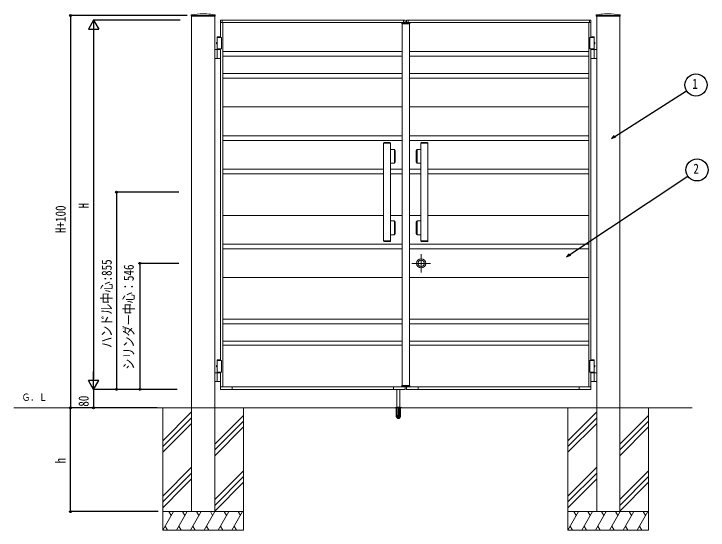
# Model space of a CAD drawing. Units: millimetres, scale not verified. Extents: x -4205 to 4205, y -2970 to 2970.
# Drawn here: x -1703 to 1306, y -758 to 1479 of the extents above; entities that cross this region are included whole.
import ezdxf
from ezdxf.enums import TextEntityAlignment as Align

# ---------------------------------------------------------------- set-up
doc = ezdxf.new("R2010")
doc.units = ezdxf.units.MM
doc.header["$LTSCALE"] = 10
doc.layers.add('0-2_USER1', color=3, linetype='Continuous')
doc.layers.add('0-5_YKK_D', color=6, linetype='Continuous')
doc.layers.add('0-4_YKK_A1', color=4, linetype='Continuous', lineweight=18)
doc.styles.add('ＭＳ ゴシック', font='')
doc.styles.get('ＭＳ ゴシック').set_extended_font_data('MS Gothic')

msp = doc.modelspace()

# ---------------------------------------------------------------- linework, layer by layer
at = {"layer": '0-4_YKK_A1'}
for p, q in [((-935.13, 1469.33), (-934.87, 1474.3)), ((-934.13, 1469.33), (-935.13, 1469.33)), ((-831.83, 1469.33), (-934.13, 1469.33)), ((-832.98, 1472.33), (-932.98, 1472.33)), ((-932.98, 1472.33), (-932.98, 1469.33)), ((-932.98, 1469.33), (-932.98, -227.67)), ((-807.98, 1452.33), (-7.98, 1452.33)), ((-807.98, 1452.33), (-807.98, 1377.32)), ((-800.98, 1452.33), (-800.98, 1441.33)), ((-14.98, 1452.33), (-14.98, 1441.33)), ((-7.98, 1452.33), (-7.98, 1440.93)), ((798.02, 1452.33), (-1.98, 1452.33)), ((-1.98, 1452.33), (-1.98, 1439.93)), ((5.02, 1452.33), (5.02, 1441.33)), ((791.02, 1452.33), (791.02, 1441.33)), ((798.02, 1452.33), (798.02, 1377.32)), ((821.87, 1469.33), (924.17, 1469.33)), ((823.02, 1472.33), (923.02, 1472.33)), ((823.02, 1469.33), (823.02, 1472.33)), ((823.02, -227.67), (823.02, 1469.33)), ((923.02, 1472.33), (923.02, 1469.33)), ((923.02, 1469.33), (923.02, -227.67)), ((924.17, 1469.33), (925.17, 1469.33)), ((925.17, 1469.33), (924.91, 1474.3)), ((-807.98, 1441.33), (-7.98, 1441.33)), ((-797.98, 1441.33), (-797.98, -136.67)), ((-22.28, 1435.93), (-22.17, 1438.96)), ((-22.28, 1435.93), (12.32, 1435.93)), ((-21.17, 1439.93), (11.22, 1439.93)), ((-20.98, 1437.93), (-20.98, -133.27)), ((-20.98, 1437.93), (11.02, 1437.93)), ((-17.98, 1441.33), (-17.98, 1439.93)), ((-14.68, 1439.93), (-14.68, 1440.93)), ((-14.68, 1440.93), (-6.32, 1440.93)), ((-7.75, 1439.93), (-7.75, 1439.96)), ((-5.32, 1439.93), (-5.32, 1439.96)), ((798.02, 1441.33), (-1.98, 1441.33)), ((8.02, 1441.33), (8.02, 1439.93)), ((11.02, 1437.93), (11.02, -133.27)), ((12.32, 1435.93), (12.21, 1438.96)), ((788.02, 1441.33), (788.02, -136.67)), ((-822.48, 1378.32), (-821.33, 1380.32)), ((-822.48, 1378.32), (-822.48, 1377.32)), ((-807.98, 1378.32), (-822.48, 1378.32)), ((-822.48, 1327.33), (-822.48, 1377.32)), ((-802.98, 1377.32), (-822.48, 1377.32)), ((-822.48, 1354.33), (-822.48, 1350.33)), ((-822.48, 1354.33), (-822.48, 1350.33)), ((-807.98, 1380.32), (-821.33, 1380.32)), ((-802.98, 1377.32), (-802.98, 1327.33)), ((793.02, 1377.32), (812.52, 1377.32)), ((793.02, 1377.32), (793.02, 1327.33)), ((798.02, 1380.32), (811.37, 1380.32)), ((798.02, 1378.32), (812.52, 1378.32)), ((812.52, 1378.32), (811.37, 1380.32)), ((812.52, 1378.32), (812.52, 1377.32)), ((812.52, 1327.33), (812.52, 1377.32)), ((812.52, 1354.33), (812.52, 1350.33)), ((812.52, 1354.33), (812.52, 1350.33)), ((-832.98, 1324.33), (-807.98, 1324.33)), ((-822.48, 1327.33), (-822.48, 1324.33)), ((-807.98, 1327.33), (-822.48, 1327.33)), ((-822.48, 1327.33), (-802.98, 1327.33)), ((-822.48, 1324.33), (-807.98, 1324.33)), ((-807.98, 1327.33), (-807.98, 697.33)), ((812.52, 1327.33), (793.02, 1327.33)), ((798.02, 1327.33), (812.52, 1327.33)), ((798.02, 1327.33), (798.02, 697.33)), ((823.02, 1324.33), (798.02, 1324.33)), ((812.52, 1324.33), (798.02, 1324.33)), ((812.52, 1327.33), (812.52, 1324.33)), ((-822.48, 1287.33), (-822.48, 1323.33)), ((-20.98, 1316.33), (-797.98, 1316.33)), ((-20.98, 1296.33), (-797.98, 1296.33)), ((11.02, 1316.33), (788.02, 1316.33)), ((11.02, 1296.33), (788.02, 1296.33)), ((812.52, 1287.33), (812.52, 1323.33)), ((-819.79, 1286.33), (-832.98, 1286.33)), ((-807.98, 1286.33), (-819.79, 1286.33)), ((798.02, 1286.33), (809.83, 1286.33)), ((809.83, 1286.33), (823.02, 1286.33)), ((-20.98, 1221.33), (-797.98, 1221.33)), ((11.02, 1221.33), (788.02, 1221.33)), ((-20.98, 1201.33), (-797.98, 1201.33)), ((11.02, 1201.33), (788.02, 1201.33)), ((-20.98, 1076.33), (-797.98, 1076.33)), ((11.02, 1076.33), (788.02, 1076.33)), ((-20.98, 951.33), (-797.98, 951.33)), ((11.02, 951.33), (788.02, 951.33)), ((-20.98, 931.33), (-797.98, 931.33)), ((-100.82, 918.83), (-100.82, 495.83)), ((-100.82, 918.83), (-70.82, 918.83)), ((-100.52, 918.83), (-100.52, 920.2)), ((-72.1, 920.64), (-99.54, 920.64)), ((-95.57, 922.33), (-76.07, 922.33)), ((-71.12, 920.2), (-71.12, 918.83)), ((-70.82, 918.83), (-70.82, 495.83)), ((11.02, 931.33), (788.02, 931.33)), ((60.86, 918.83), (60.86, 495.83)), ((90.86, 918.83), (60.86, 918.83)), ((61.16, 920.2), (61.16, 918.83)), ((62.14, 920.64), (89.58, 920.64)), ((85.61, 922.33), (66.11, 922.33)), ((90.56, 918.83), (90.56, 920.2)), ((90.86, 918.83), (90.86, 495.83)), ((-70.82, 892.33), (-55.37, 892.33)), ((-54.02, 889.83), (-54.02, 834.83)), ((-52.87, 834.83), (-52.87, 889.83)), ((-50.82, 887.33), (-50.82, 837.33)), ((40.86, 887.33), (40.86, 837.33)), ((42.91, 834.83), (42.91, 889.83)), ((44.06, 889.83), (44.06, 834.83)), ((60.86, 892.33), (45.41, 892.33)), ((-55.37, 832.33), (-70.82, 832.33)), ((45.41, 832.33), (60.86, 832.33)), ((-100.82, 806.33), (-797.98, 806.33)), ((-100.82, 786.33), (-797.98, 786.33)), ((-20.98, 806.33), (-70.82, 806.33)), ((-20.98, 786.33), (-70.82, 786.33)), ((11.02, 806.33), (60.86, 806.33)), ((11.02, 786.33), (60.86, 786.33)), ((90.86, 806.33), (788.02, 806.33)), ((90.86, 786.33), (788.02, 786.33)), ((-807.98, 697.33), (-807.98, -22.68)), ((798.02, 697.33), (798.02, -22.68)), ((-100.82, 606.33), (-797.98, 606.33)), ((-20.98, 606.33), (-70.82, 606.33)), ((11.02, 606.33), (60.86, 606.33)), ((90.86, 606.33), (788.02, 606.33)), ((-55.37, 582.33), (-70.82, 582.33)), ((-54.02, 524.83), (-54.02, 579.83)), ((-52.87, 579.83), (-52.87, 524.83)), ((-50.82, 527.33), (-50.82, 577.33)), ((40.86, 527.33), (40.86, 577.33)), ((42.91, 579.83), (42.91, 524.83)), ((44.06, 524.83), (44.06, 579.83)), ((45.41, 582.33), (60.86, 582.33)), ((-70.82, 522.33), (-55.37, 522.33)), ((60.86, 522.33), (45.41, 522.33)), ((-100.82, 495.83), (-70.82, 495.83)), ((-100.52, 495.83), (-100.52, 494.46)), ((-72.1, 494.02), (-99.54, 494.02)), ((-95.57, 492.33), (-76.07, 492.33)), ((-71.12, 494.46), (-71.12, 495.83)), ((90.86, 495.83), (60.86, 495.83)), ((61.16, 494.46), (61.16, 495.83)), ((62.14, 494.02), (89.58, 494.02)), ((85.61, 492.33), (66.11, 492.33)), ((90.56, 495.83), (90.56, 494.46)), ((-20.98, 481.33), (-797.98, 481.33)), ((-20.98, 461.33), (-797.98, 461.33)), ((11.02, 481.33), (788.02, 481.33)), ((11.02, 461.33), (788.02, 461.33)), ((62.02, 358.33), (62.02, 437.76)), ((102.02, 398.33), (22.02, 398.33)), ((-20.98, 336.33), (-797.98, 336.33)), ((11.02, 336.33), (788.02, 336.33)), ((-20.98, 156.33), (-797.98, 156.33)), ((11.02, 156.33), (788.02, 156.33)), ((-20.98, 136.33), (-797.98, 136.33)), ((11.02, 136.33), (788.02, 136.33)), ((-20.98, 61.33), (-797.98, 61.33)), ((11.02, 61.33), (788.02, 61.33)), ((-20.98, 43.33), (-797.98, 43.33)), ((11.02, 43.33), (788.02, 43.33)), ((-822.48, -21.68), (-821.33, -19.68)), ((-822.48, -21.68), (-822.48, -22.68)), ((-807.98, -21.68), (-822.48, -21.68)), ((-822.48, -72.67), (-822.48, -22.68)), ((-802.98, -22.68), (-822.48, -22.68)), ((-807.98, -19.68), (-821.33, -19.68)), ((-802.98, -22.68), (-802.98, -72.67)), ((793.02, -22.68), (812.52, -22.68)), ((793.02, -22.68), (793.02, -72.67)), ((798.02, -19.68), (811.37, -19.68)), ((798.02, -21.68), (812.52, -21.68)), ((812.52, -21.68), (811.37, -19.68)), ((812.52, -21.68), (812.52, -22.68)), ((812.52, -72.67), (812.52, -22.68)), ((-822.48, -45.67), (-822.48, -49.67)), ((-822.48, -45.67), (-822.48, -49.67)), ((812.52, -45.67), (812.52, -49.67)), ((812.52, -45.67), (812.52, -49.67)), ((-832.98, -75.67), (-807.98, -75.67)), ((-822.48, -72.67), (-822.48, -75.67)), ((-802.98, -72.67), (-822.48, -72.67)), ((-822.48, -72.67), (-802.98, -72.67)), ((-822.48, -75.67), (-807.98, -75.67)), ((-822.48, -112.67), (-822.48, -76.67)), ((-807.98, -72.67), (-807.98, -147.67)), ((812.52, -72.67), (793.02, -72.67)), ((798.02, -72.67), (812.52, -72.67)), ((798.02, -72.67), (798.02, -147.67)), ((823.02, -75.67), (798.02, -75.67)), ((812.52, -75.67), (798.02, -75.67)), ((812.52, -72.67), (812.52, -75.67)), ((812.52, -112.67), (812.52, -76.67)), ((-819.79, -113.67), (-832.98, -113.67)), ((-807.98, -113.67), (-819.79, -113.67)), ((798.02, -113.67), (809.83, -113.67)), ((809.83, -113.67), (823.02, -113.67)), ((-7.98, -136.67), (-807.98, -136.67)), ((-7.98, -147.67), (-807.98, -147.67)), ((-757.48, -147.67), (-757.48, -136.67)), ((-58.48, -147.67), (-58.48, -136.67)), ((-42.98, -261.7), (-42.98, -147.81)), ((-29.98, -147.81), (-29.98, -261.7)), ((-22.28, -131.27), (12.32, -131.27)), ((-22.28, -131.27), (-22.17, -134.31)), ((-21.17, -135.27), (11.22, -135.27)), ((-20.98, -133.27), (11.02, -133.27)), ((-17.98, -135.27), (-17.98, -136.67)), ((-14.68, -135.27), (-14.68, -136.27)), ((-14.68, -136.27), (-6.32, -136.27)), ((-7.98, -136.27), (-7.98, -147.67)), ((-7.75, -135.27), (-7.75, -135.31)), ((-5.32, -135.27), (-5.32, -135.31)), ((-1.98, -135.27), (-1.98, -147.67)), ((-1.98, -136.67), (798.02, -136.67)), ((-1.98, -147.67), (798.02, -147.67)), ((8.02, -135.27), (8.02, -136.67)), ((12.32, -131.27), (12.21, -134.31)), ((48.52, -147.67), (48.52, -136.67)), ((747.52, -147.67), (747.52, -136.67)), ((1237.16, -227.67), (-1703.34, -227.67)), ((-1057.97, -227.67), (-1057.97, -757.66)), ((-832.98, -227.67), (-832.98, -677.66)), ((-707.97, -227.67), (-707.97, -757.66)), ((-49.48, -226.83), (-49.48, -227.67)), ((-23.48, -227.67), (-49.48, -227.67)), ((-45.48, -224.67), (-48.82, -225.89)), ((-48.48, -226.13), (-24.48, -226.13)), ((-45.98, -226.67), (-26.98, -226.67)), ((-45.73, -226.67), (-45.73, -227.67)), ((-45.73, -227.67), (-45.73, -264.7)), ((-45.48, -224.67), (-27.48, -224.67)), ((-45.17, -226.67), (-45.17, -227.67)), ((-45.17, -227.67), (-45.17, -265.67)), ((-44.31, -224.67), (-43.81, -225.17)), ((-43.81, -225.17), (-29.15, -225.17)), ((-43.48, -262.73), (-43.81, -225.17)), ((-37.48, -226.67), (-37.48, -227.67)), ((-37.48, -227.67), (-37.48, -265.67)), ((-36.48, -274.67), (-36.48, -222.75)), ((-36.48, -274.82), (-36.48, -222.9)), ((-35.48, -226.67), (-35.48, -227.67)), ((-35.48, -227.67), (-35.48, -265.67)), ((-29.48, -262.73), (-29.15, -225.17)), ((-28.65, -224.67), (-29.15, -225.17)), ((-27.79, -226.67), (-27.79, -227.67)), ((-27.79, -227.67), (-27.79, -265.67)), ((-27.48, -224.67), (-24.14, -225.89)), ((-27.23, -226.67), (-27.23, -227.67)), ((-27.23, -227.67), (-27.23, -264.7)), ((-23.48, -226.83), (-23.48, -227.67)), ((698.04, -227.67), (698.04, -757.66)), ((923.02, -227.67), (923.02, -677.66)), ((1048.04, -227.67), (1048.04, -757.66)), ((-932.96, -245.45), (-1057.97, -370.45)), ((-932.96, -270.45), (-1057.97, -395.45)), ((-707.97, -260.45), (-832.97, -385.45)), ((-45.73, -264.7), (-40.84, -273.17)), ((-45.17, -265.67), (-37.48, -265.67)), ((-39.98, -264.7), (-42.98, -261.7)), ((-29.98, -261.7), (-42.98, -261.7)), ((-39.98, -264.7), (-32.98, -264.7)), ((-37.48, -264.7), (-35.48, -264.7)), ((-35.48, -265.67), (-27.79, -265.67)), ((-29.98, -261.7), (-32.98, -264.7)), ((-27.23, -264.7), (-32.12, -273.17)), ((823.04, -245.45), (698.04, -370.45)), ((823.04, -270.45), (698.04, -395.45)), ((1048.04, -260.45), (923.04, -385.45)), ((-932.96, -295.45), (-1057.97, -420.45)), ((-707.97, -285.45), (-832.97, -410.45)), ((-39.97, -273.67), (-32.99, -273.67)), ((823.04, -295.45), (698.04, -420.45)), ((1048.04, -285.45), (923.04, -410.45)), ((-707.97, -310.45), (-832.97, -435.45)), ((1048.04, -310.45), (923.04, -435.45)), ((-932.97, -485.45), (-1057.97, -610.45)), ((-932.97, -510.45), (-1057.97, -635.45)), ((-707.97, -500.45), (-832.97, -625.45)), ((823.04, -485.45), (698.04, -610.45)), ((823.04, -510.45), (698.04, -635.45)), ((1048.04, -500.45), (923.04, -625.45)), ((-707.97, -525.45), (-832.97, -650.45)), ((1048.04, -525.45), (923.04, -650.45)), ((-707.97, -550.45), (-832.97, -675.45)), ((1048.04, -550.45), (923.04, -675.45)), ((-1057.97, -677.66), (-707.97, -677.66)), ((-1011.78, -677.66), (-1057.97, -757.66)), ((-1031.78, -677.66), (-1021.78, -694.98)), ((-951.78, -677.66), (-997.97, -757.66)), ((-971.78, -677.66), (-961.78, -694.98)), ((-891.78, -677.66), (-937.97, -757.66)), ((-911.78, -677.66), (-901.78, -694.98)), ((-831.78, -677.66), (-877.97, -757.66)), ((-851.78, -677.66), (-841.78, -694.98)), ((-771.78, -677.66), (-817.97, -757.66)), ((-791.78, -677.66), (-781.78, -694.98)), ((-711.78, -677.66), (-757.97, -757.66)), ((-731.78, -677.66), (-721.78, -694.98)), ((698.04, -677.66), (1048.04, -677.66)), ((744.22, -677.66), (698.04, -757.66)), ((724.22, -677.66), (734.22, -694.98)), ((804.22, -677.66), (758.04, -757.66)), ((784.22, -677.66), (794.22, -694.98)), ((864.22, -677.66), (818.04, -757.66)), ((844.22, -677.66), (854.22, -694.98)), ((924.22, -677.66), (878.04, -757.66)), ((904.22, -677.66), (914.22, -694.98)), ((984.22, -677.66), (938.04, -757.66)), ((964.22, -677.66), (974.22, -694.98)), ((1044.22, -677.66), (998.04, -757.66)), ((1024.22, -677.66), (1034.22, -694.98)), ((-1047.97, -740.34), (-1037.97, -757.66)), ((-987.97, -740.34), (-977.97, -757.66)), ((-927.97, -740.34), (-917.97, -757.66)), ((-867.97, -740.34), (-857.97, -757.66)), ((-807.97, -740.34), (-797.97, -757.66)), ((-747.97, -740.34), (-737.97, -757.66)), ((708.04, -740.34), (718.04, -757.66)), ((768.04, -740.34), (778.04, -757.66)), ((828.04, -740.34), (838.04, -757.66)), ((888.04, -740.34), (898.04, -757.66)), ((948.04, -740.34), (958.04, -757.66)), ((1008.04, -740.34), (1018.04, -757.66)), ((-1057.97, -757.66), (-707.97, -757.66)), ((698.04, -757.66), (1048.04, -757.66))]:
    msp.add_line(p, q, dxfattribs=at)
for points in [[(-832.98, -227.67), (-832.98, 1469.33), (-832.98, 1472.33)], [(-831.09, 1474.3), (-830.83, 1469.33), (-831.83, 1469.33)], [(821.13, 1474.3), (820.87, 1469.33), (821.87, 1469.33)], [(-824.83, 1354.43), (-822.89, 1353.48), (-822.27, 1352.33)], [(-822.48, 1354.33), (-822.48, 1355.83), (-823.89, 1355.45)], [(814.87, 1354.43), (812.92, 1353.48), (812.31, 1352.33)], [(812.52, 1354.33), (812.52, 1355.83), (813.93, 1355.45)], [(-824.83, 1350.23), (-822.89, 1351.18), (-822.27, 1352.33)], [(-822.48, 1350.33), (-822.48, 1348.83), (-823.89, 1349.21)], [(814.87, 1350.23), (812.92, 1351.18), (812.31, 1352.33)], [(812.52, 1350.33), (812.52, 1348.83), (813.93, 1349.21)], [(-824.83, -45.57), (-822.89, -46.52), (-822.27, -47.67)], [(-824.83, -49.77), (-822.89, -48.82), (-822.27, -47.67)], [(-822.48, -45.67), (-822.48, -44.17), (-823.89, -44.55)], [(-822.48, -49.67), (-822.48, -51.17), (-823.89, -50.79)], [(814.87, -45.57), (812.92, -46.52), (812.31, -47.67)], [(814.87, -49.77), (812.92, -48.82), (812.31, -47.67)], [(812.52, -45.67), (812.52, -44.17), (813.93, -44.55)], [(812.52, -49.67), (812.52, -51.17), (813.93, -50.79)], [(-832.98, -677.66), (-932.98, -677.66), (-932.98, -227.67)], [(923.02, -677.66), (823.02, -677.66), (823.02, -227.67)], [(-932.97, -535.45), (-970.67, -573.16), (-1057.97, -660.45)], [(823.04, -535.45), (785.33, -573.16), (698.04, -660.45)]]:
    msp.add_lwpolyline(points, dxfattribs=at)
for radius in [20, 20, 13.5]:
    msp.add_circle((62.02, 398.33), radius, dxfattribs=at)
for centre, radius, start, end in [((-933.87, 1474.24), 1, 99.1798, 177), ((-882.98, 1159.33), 320, 90, 99.1798), ((-882.98, 1159.33), 320, 80.8202, 90), ((-832.09, 1474.24), 1, 3, 80.8202), ((822.13, 1474.24), 1, 99.1798, 177), ((873.02, 1159.33), 320, 90, 99.1798), ((873.02, 1159.33), 320, 80.8202, 90), ((923.91, 1474.24), 1, 3, 80.8202), ((-21.17, 1438.93), 1, 90, 178), ((-8.75, 1439.93), 1, 2, 90), ((-6.32, 1439.93), 1, 2, 90), ((11.22, 1438.93), 1, 2, 90), ((-816.08, 1352.33), 9, 165.9647, 194.0353), ((-823.55, 1354.2), 1.3, 105, 165.9647), ((813.59, 1354.2), 1.3, 14.0353, 75), ((806.12, 1352.33), 9, 345.9647, 14.0353), ((-823.55, 1350.46), 1.3, 194.0353, 255), ((-821.48, 1323.33), 1, 90, 180), ((811.52, 1323.33), 1, 0, 90), ((813.59, 1350.46), 1.3, 285, 345.9647), ((-821.48, 1287.33), 1, 180, 270), ((811.52, 1287.33), 1, 270, 0), ((-99.72, 920.2), 0.8, 110.76843, 180), ((-85.82, 883.55), 40, 104.21682, 110.76843), ((-95.57, 922.03), 0.3, 90, 104.21682), ((-95.57, 922.03), 0.3, 61.29529, 90), ((-85.82, 939.83), 20, 241.29529, 250.4307), ((-92.42, 921.27), 0.3, 250.4307, 279.9206), ((-85.82, 883.55), 38, 80.0794, 99.9206), ((-79.22, 921.27), 0.3, 260.0794, 289.5693), ((-85.82, 939.83), 20, 289.5693, 298.70471), ((-76.07, 922.03), 0.3, 90, 118.70471), ((-76.07, 922.03), 0.3, 75.78318, 90), ((-85.82, 883.55), 40, 69.23157, 75.78318), ((-71.92, 920.2), 0.8, 0, 69.23157), ((61.96, 920.2), 0.8, 110.76843, 180), ((75.86, 883.55), 40, 104.21682, 110.76843), ((66.11, 922.03), 0.3, 90, 104.21682), ((66.11, 922.03), 0.3, 61.29529, 90), ((75.86, 939.83), 20, 241.29529, 250.4307), ((69.26, 921.27), 0.3, 250.4307, 279.9206), ((75.86, 883.55), 38, 80.0794, 99.9206), ((82.46, 921.27), 0.3, 260.0794, 289.5693), ((75.86, 939.83), 20, 289.5693, 298.70471), ((85.61, 922.03), 0.3, 90, 118.70471), ((85.61, 922.03), 0.3, 75.78318, 90), ((75.86, 883.55), 40, 69.23157, 75.78318), ((89.76, 920.2), 0.8, 0, 69.23157), ((-56.52, 889.83), 2.5, 0, 90), ((-55.82, 887.33), 5, 0, 90), ((-55.37, 889.83), 2.5, 0, 90), ((45.86, 887.33), 5, 90, 180), ((45.41, 889.83), 2.5, 90, 180), ((46.56, 889.83), 2.5, 90, 180), ((-56.52, 834.83), 2.5, 270, 0), ((-55.82, 837.33), 5, 270, 0), ((-55.37, 834.83), 2.5, 270, 0), ((45.86, 837.33), 5, 180, 270), ((45.41, 834.83), 2.5, 180, 270), ((46.56, 834.83), 2.5, 180, 270), ((-56.52, 579.83), 2.5, 0, 90), ((-55.82, 577.33), 5, 0, 90), ((-55.37, 579.83), 2.5, 0, 90), ((45.86, 577.33), 5, 90, 180), ((45.41, 579.83), 2.5, 90, 180), ((46.56, 579.83), 2.5, 90, 180), ((-56.52, 524.83), 2.5, 270, 0), ((-55.82, 527.33), 5, 270, 0), ((-55.37, 524.83), 2.5, 270, 0), ((45.86, 527.33), 5, 180, 270), ((45.41, 524.83), 2.5, 180, 270), ((46.56, 524.83), 2.5, 180, 270), ((-99.72, 494.46), 0.8, 180, 249.23157), ((-85.82, 531.11), 40, 249.23157, 255.78318), ((-95.57, 492.63), 0.3, 255.78318, 270), ((-95.57, 492.63), 0.3, 270, 298.70471), ((-85.82, 474.82), 20, 109.5693, 118.70471), ((-92.42, 493.39), 0.3, 80.0794, 109.5693), ((-85.82, 531.11), 38, 260.0794, 279.9206), ((-79.22, 493.39), 0.3, 70.4307, 99.9206), ((-85.82, 474.82), 20, 61.29529, 70.4307), ((-76.07, 492.63), 0.3, 241.29529, 270), ((-76.07, 492.63), 0.3, 270, 284.21682), ((-85.82, 531.11), 40, 284.21682, 290.76843), ((-71.92, 494.46), 0.8, 290.76843, 0), ((61.96, 494.46), 0.8, 180, 249.23157), ((75.86, 531.11), 40, 249.23157, 255.78318), ((66.11, 492.63), 0.3, 255.78318, 270), ((66.11, 492.63), 0.3, 270, 298.70471), ((75.86, 474.82), 20, 109.5693, 118.70471), ((69.26, 493.39), 0.3, 80.0794, 109.5693), ((75.86, 531.11), 38, 260.0794, 279.9206), ((82.46, 493.39), 0.3, 70.4307, 99.9206), ((75.86, 474.82), 20, 61.29529, 70.4307), ((85.61, 492.63), 0.3, 241.29529, 270), ((85.61, 492.63), 0.3, 270, 284.21682), ((75.86, 531.11), 40, 284.21682, 290.76843), ((89.76, 494.46), 0.8, 290.76843, 0), ((-816.08, -47.67), 9, 165.9647, 194.0353), ((-823.55, -45.8), 1.3, 105, 165.9647), ((-823.55, -49.54), 1.3, 194.0353, 255), ((813.59, -45.8), 1.3, 14.0353, 75), ((813.59, -49.54), 1.3, 285, 345.9647), ((806.12, -47.67), 9, 345.9647, 14.0353), ((-821.48, -76.67), 1, 90, 180), ((811.52, -76.67), 1, 0, 90), ((-821.48, -112.67), 1, 180, 270), ((811.52, -112.67), 1, 270, 0), ((-21.17, -134.27), 1, 182, 270), ((-8.75, -135.27), 1, 270, 358), ((-6.32, -135.27), 1, 270, 358), ((11.22, -134.27), 1, 270, 358), ((-48.48, -226.83), 1, 110, 180), ((-45.98, -227.67), 1, 90, 180), ((-26.98, -227.67), 1, 0, 90), ((-24.48, -226.83), 1, 0, 70), ((-36.48, -262.67), 7, 180.5, 359.5), ((-39.97, -272.67), 1, 210, 270), ((-32.99, -272.67), 1, 270, 330)]:
    msp.add_arc(centre, radius, start, end, dxfattribs=at)
for centre, start_param, end_param in [((-882.98, 1159.33), 6.1804804, 6.2831853), ((873.02, 1159.33), 0, 0.1027049)]:
    msp.add_ellipse(centre, major_axis=(0, 320), ratio=0.996875, start_param=start_param, end_param=end_param, dxfattribs=at)
at = {"layer": '0-5_YKK_D'}
for p, q in [((-952.98, 1472.33), (-1458.83, 1472.33)), ((-1457.83, 1472.33), (-1457.83, -227.67)), ((-1358, 1452.33), (-1380.5, 1413.36)), ((-982.98, 1452.33), (-1359, 1452.33)), ((-1358, 1452.33), (-1335.5, 1413.36)), ((-1358, 1452.33), (-1358, 1374.39)), ((-1380.5, 1413.36), (-1335.5, 1413.36)), ((-1358, 1407.33), (-1358, -102.67)), ((-988.06, 707.33), (-1259, 707.33)), ((-1258, 707.33), (-1258, -147.67)), ((-988.96, 398.33), (-1159, 398.33)), ((-1158, 398.33), (-1158, -147.67)), ((-1358, -147.67), (-1358, -69.73)), ((-1358, -147.67), (-1380.5, -108.7)), ((-1335.5, -108.7), (-1380.5, -108.7)), ((-1358, -147.67), (-1335.5, -108.7)), ((-995.47, -147.67), (-1359, -147.67)), ((-995.47, -147.67), (-1359, -147.67)), ((-1358, -147.67), (-1358, -227.67)), ((-995.47, -147.67), (-1259, -147.67)), ((-995.47, -147.67), (-1159, -147.67)), ((-1082.62, -227.67), (-1458.83, -227.67)), ((-1458, -677.66), (-1458, -227.67)), ((-1252.98, -227.67), (-1359, -227.67)), ((-1077.97, -677.66), (-1459, -677.66))]:
    msp.add_line(p, q, dxfattribs=at)
for points in [[(887.24, 938.98), (901.59, 948.09), (1212.48, 1145.53)], [(904.03, 944.25), (887.24, 938.98), (899.14, 951.94)], [(692.01, 426.86), (706.16, 436.28), (1217.79, 776.61)], [(708.69, 432.49), (692.01, 426.86), (703.64, 440.07)]]:
    msp.add_lwpolyline(points, dxfattribs=at)
for centre, radius in [((-1457.83, 1472.33), 4.25), ((1253, 1171.26), 48), ((1257.75, 803.2), 48), ((-1258, 707.33), 4.25), ((-1158, 398.33), 4.25), ((-1258, -147.67), 4.25), ((-1158, -147.67), 4.25), ((-1458, -227.67), 4.25), ((-1457.83, -227.67), 4.25), ((-1358, -227.67), 4.25), ((-1458, -677.66), 4.25)]:
    msp.add_circle(centre, radius, dxfattribs=at)

# ---------------------------------------------------------------- texts
at = {"layer": '0-2_USER1', "style": 'ＭＳ ゴシック', "width": 0.85}
msp.add_text('Ｇ．Ｌ', height=31.16, dxfattribs=at).set_placement((-1669.55, -207.03), align=Align.BOTTOM_LEFT)
at = {"layer": '0-5_YKK_D', "style": 'ＭＳ ゴシック', "width": 0.8}
for s, p in [('1', (1237, 1141.26)), ('2', (1241.75, 773.2))]:
    msp.add_text(s, height=43.99, dxfattribs=at).set_placement(p, align=Align.BOTTOM_LEFT)
for s, p in [('H+100', (-1465.83, 529.53)), ('H', (-1366, 636.33)), ('ハンドル中心:855', (-1266, 31.83)), ('シリンダー中心：546', (-1170.39, -62.53)), ('80', (-1366, -222.87)), ('h', (-1466, -468.67))]:
    msp.add_text(s, height=43.99, rotation=90, dxfattribs=at).set_placement(p, align=Align.BOTTOM_LEFT)

doc.saveas('drawing.dxf')
